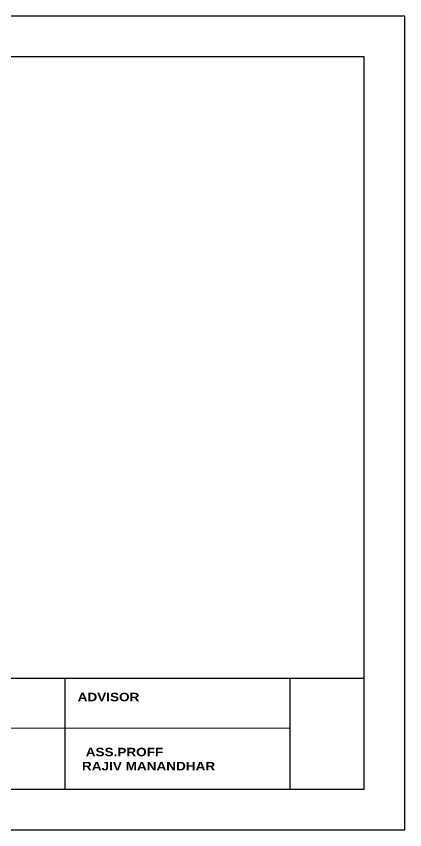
# Model space of a CAD drawing. Header units: inches. Extents: x -301229 to 1083107, y -854236 to 21026.
# Drawn here: x 987584 to 1016310, y -344618 to -284386 of the extents above; entities that cross this region are included whole.
import ezdxf

# ---------------------------------------------------------------- set-up
doc = ezdxf.new("R2010")
doc.units = ezdxf.units.IN
doc.header["$MEASUREMENT"] = 0

msp = doc.modelspace()

# ---------------------------------------------------------------- linework, layer by layer
for p, q in [((934134.14, -333398.64), (1013310.14, -333398.64)), ((991191.11, -341652.13), (991191.11, -333433.13)), ((1007847.11, -341652.13), (1007847.11, -333433.13)), ((974671.73, -337046.6), (1007847.11, -337100.51))]:
    msp.add_line(p, q)
for points in [[(931134.14, -344617.64), (1016310.14, -344617.64), (1016310.14, -284385.64), (931134.14, -284385.64)], [(934134.14, -341617.64), (1013310.14, -341617.64), (1013310.14, -287385.64), (934134.14, -287385.64)]]:
    msp.add_lwpolyline(points, close=True)

# ---------------------------------------------------------------- texts
at = {"char_height": 626.5465, "attachment_point": 1}
for s, width, insert in [('   \\P    {\\fArial Black|b0|i0|c0|p34;ADVISOR\\P}     ', 16656, (991191.11, -333433.13)), ('  \\P{\\fArial Black|b0|i0|c0|p34;   ASS.PROFF\\P  RAJIV MANANDHAR}', 16587.6939, (991885.08, -337506.75))]:
    msp.add_mtext_dynamic_manual_height_columns(s, width=width, gutter_width=3132.73, heights=[0], dxfattribs=dict(at, insert=insert))

doc.saveas('drawing.dxf')
